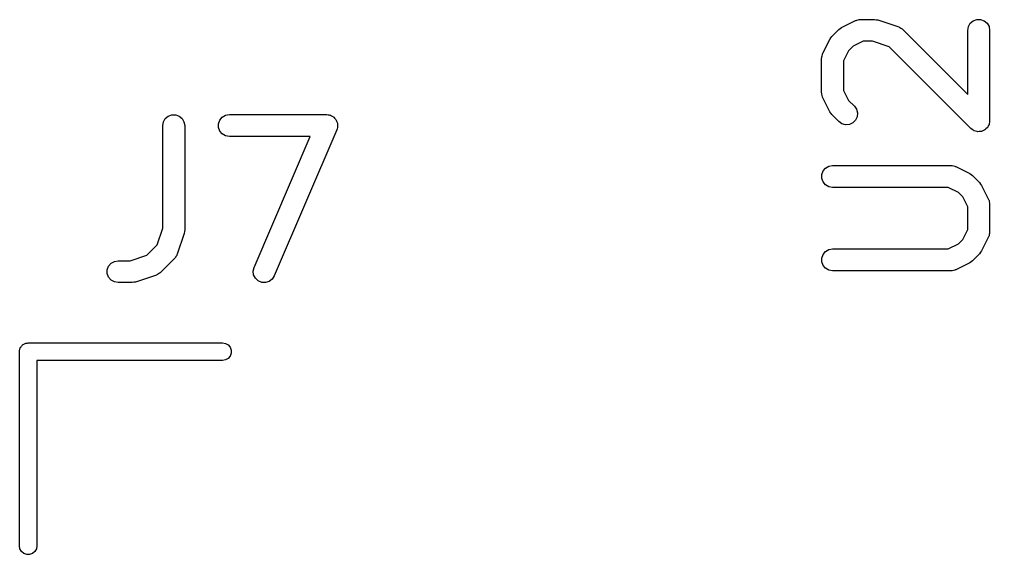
# Model space of a CAD drawing. Extents: x 135.1 to 182.9, y -142 to -62.3.
# Drawn here: x 135.11 to 141.75, y -97.06 to -93.4 of the extents above; entities that cross this region are included whole.
import ezdxf

# ---------------------------------------------------------------- set-up
doc = ezdxf.new("R2010")
doc.units = 0
doc.header["$MEASUREMENT"] = 0
doc.layers.add('BLACK', color=7, linetype='CONTINUOUS')

msp = doc.modelspace()

# ---------------------------------------------------------------- linework, layer by layer
at = {"layer": 'Black'}
for p, q in [((140.839, -93.4022), (140.843, -93.4)), ((140.843, -93.4), (140.852, -93.3985)), ((140.852, -93.3985), (140.86, -93.396)), ((140.86, -93.396), (140.865, -93.3962)), ((140.865, -93.3962), (140.869, -93.3955)), ((140.869, -93.3955), (140.964, -93.3955)), ((140.964, -93.3955), (140.976, -93.3976)), ((140.976, -93.3976), (140.988, -93.3993)), ((140.988, -93.3993), (141.131, -93.4469)), ((141.641, -93.4055), (141.665, -93.3966)), ((141.665, -93.3966), (141.691, -93.3966)), ((141.691, -93.3966), (141.716, -93.4055)), ((140.673, -93.5127), (140.721, -93.4651)), ((140.721, -93.4651), (140.73, -93.4582)), ((140.73, -93.4582), (140.74, -93.451)), ((140.74, -93.451), (140.835, -93.4034)), ((140.835, -93.4034), (140.839, -93.4022)), ((141.131, -93.4469), (141.134, -93.449)), ((141.134, -93.449), (141.139, -93.4501)), ((141.139, -93.4501), (141.146, -93.4552)), ((141.146, -93.4552), (141.154, -93.4593)), ((141.154, -93.4593), (141.156, -93.4626)), ((141.156, -93.4626), (141.16, -93.4651)), ((141.16, -93.4651), (141.603, -93.9085)), ((141.603, -93.4705), (141.608, -93.4448)), ((141.608, -93.4448), (141.621, -93.4223)), ((141.621, -93.4223), (141.641, -93.4055)), ((141.716, -93.4055), (141.736, -93.4223)), ((141.736, -93.4223), (141.749, -93.4448)), ((141.749, -93.4448), (141.753, -93.4705)), ((140.611, -93.6274), (140.659, -93.5322)), ((140.659, -93.5322), (140.666, -93.5225)), ((140.666, -93.5225), (140.673, -93.5127)), ((141.603, -93.9085), (141.603, -93.4705)), ((141.753, -93.4705), (141.753, -94.0895)), ((140.818, -93.5797), (140.788, -93.6101)), ((140.887, -93.5455), (140.818, -93.5797)), ((140.952, -93.5455), (140.887, -93.5455)), ((141.066, -93.5836), (140.952, -93.5455)), ((141.625, -94.1426), (141.066, -93.5836)), ((140.603, -93.661), (140.604, -93.6567)), ((140.603, -93.899), (140.603, -93.661)), ((140.604, -93.6524), (140.606, -93.644)), ((140.604, -93.6567), (140.604, -93.6524)), ((140.606, -93.644), (140.608, -93.6353)), ((140.608, -93.6353), (140.61, -93.6316)), ((140.61, -93.6316), (140.611, -93.6274)), ((140.788, -93.6101), (140.753, -93.6787)), ((140.753, -93.6787), (140.753, -93.8813)), ((140.604, -93.9033), (140.603, -93.899)), ((140.604, -93.9076), (140.604, -93.9033)), ((140.606, -93.916), (140.604, -93.9076)), ((140.608, -93.9247), (140.606, -93.916)), ((140.61, -93.9284), (140.608, -93.9247)), ((140.611, -93.9326), (140.61, -93.9284)), ((140.753, -93.8813), (140.788, -93.9499)), ((140.659, -94.0278), (140.611, -93.9326)), ((140.788, -93.9499), (140.827, -93.9889)), ((140.827, -93.9889), (140.842, -94.0102)), ((136.109, -94.0742), (136.129, -94.0574)), ((136.129, -94.0574), (136.154, -94.0485)), ((136.154, -94.0485), (136.18, -94.0485)), ((136.18, -94.0485), (136.204, -94.0574)), ((136.204, -94.0574), (136.224, -94.0742)), ((136.499, -94.0649), (136.522, -94.0519)), ((136.522, -94.0519), (136.548, -94.0474)), ((136.548, -94.0474), (137.214, -94.0474)), ((137.214, -94.0474), (137.223, -94.0489)), ((137.223, -94.0489), (137.231, -94.0494)), ((137.231, -94.0494), (137.236, -94.0511)), ((137.236, -94.0511), (137.24, -94.0519)), ((137.24, -94.0519), (137.247, -94.0562)), ((137.247, -94.0562), (137.255, -94.0596)), ((137.255, -94.0596), (137.259, -94.0627)), ((137.259, -94.0627), (137.262, -94.0649)), ((140.666, -94.0375), (140.659, -94.0278)), ((140.673, -94.0473), (140.666, -94.0375)), ((140.721, -94.0949), (140.673, -94.0473)), ((140.846, -94.0613), (140.835, -94.0849)), ((140.842, -94.0102), (140.848, -94.0354)), ((140.848, -94.0354), (140.846, -94.0613)), ((136.092, -94.1224), (136.096, -94.0967)), ((136.092, -94.8245), (136.092, -94.1224)), ((136.096, -94.0967), (136.109, -94.0742)), ((136.224, -94.0742), (136.237, -94.0967)), ((136.237, -94.0967), (136.242, -94.1224)), ((136.242, -94.1224), (136.242, -94.8367)), ((136.474, -94.1094), (136.483, -94.0849)), ((136.474, -94.1354), (136.474, -94.1094)), ((136.483, -94.0849), (136.499, -94.0649)), ((137.262, -94.0649), (137.268, -94.0715)), ((137.268, -94.0715), (137.274, -94.0775)), ((137.274, -94.0775), (137.276, -94.0814)), ((137.276, -94.0814), (137.279, -94.0849)), ((137.279, -94.0849), (137.282, -94.093)), ((137.282, -94.093), (137.286, -94.1007)), ((137.286, -94.1007), (137.287, -94.1051)), ((137.287, -94.1051), (137.288, -94.1094)), ((137.288, -94.1094), (137.288, -94.118)), ((137.288, -94.118), (137.289, -94.1266)), ((137.289, -94.1266), (137.288, -94.1309)), ((137.288, -94.1309), (137.288, -94.1354)), ((140.742, -94.1099), (140.721, -94.0949)), ((140.767, -94.1166), (140.742, -94.1099)), ((140.793, -94.1143), (140.767, -94.1166)), ((140.817, -94.1033), (140.793, -94.1143)), ((140.835, -94.0849), (140.817, -94.1033)), ((141.744, -94.1237), (141.74, -94.1325)), ((141.749, -94.1152), (141.744, -94.1237)), ((141.751, -94.1089), (141.749, -94.1119)), ((141.749, -94.1119), (141.749, -94.1152)), ((141.752, -94.0992), (141.751, -94.1089)), ((141.753, -94.0895), (141.752, -94.0992)), ((136.483, -94.1599), (136.474, -94.1354)), ((136.499, -94.1798), (136.483, -94.1599)), ((136.522, -94.1929), (136.499, -94.1798)), ((136.548, -94.1974), (136.522, -94.1929)), ((137.101, -94.1974), (136.548, -94.1974)), ((136.717, -95.0928), (137.101, -94.1974)), ((137.283, -94.1519), (136.855, -95.1519)), ((137.285, -94.1435), (137.283, -94.1519)), ((137.288, -94.1354), (137.285, -94.1435)), ((141.633, -94.1482), (141.625, -94.1426)), ((141.641, -94.1545), (141.633, -94.1482)), ((141.644, -94.1556), (141.641, -94.1545)), ((141.647, -94.1575), (141.644, -94.1556)), ((141.656, -94.16), (141.647, -94.1575)), ((141.665, -94.1634), (141.656, -94.16)), ((141.669, -94.1634), (141.665, -94.1634)), ((141.672, -94.1642), (141.669, -94.1634)), ((141.682, -94.1634), (141.672, -94.1642)), ((141.691, -94.1634), (141.682, -94.1634)), ((141.695, -94.1623), (141.691, -94.1634)), ((141.698, -94.162), (141.695, -94.1623)), ((141.707, -94.1578), (141.698, -94.162)), ((141.716, -94.1545), (141.707, -94.1578)), ((141.718, -94.1524), (141.716, -94.1545)), ((141.721, -94.151), (141.718, -94.1524)), ((141.728, -94.144), (141.721, -94.151)), ((141.736, -94.1377), (141.728, -94.144)), ((141.737, -94.1349), (141.736, -94.1377)), ((141.74, -94.1325), (141.737, -94.1349)), ((140.653, -94.4), (140.678, -94.3955)), ((140.678, -94.3955), (141.488, -94.3955)), ((141.488, -94.3955), (141.492, -94.3962)), ((141.492, -94.3962), (141.496, -94.396)), ((141.496, -94.396), (141.505, -94.3985)), ((140.605, -94.4575), (140.613, -94.433)), ((140.605, -94.4835), (140.605, -94.4575)), ((140.613, -94.433), (140.63, -94.413)), ((140.63, -94.413), (140.653, -94.4)), ((141.505, -94.3985), (141.514, -94.4)), ((141.514, -94.4), (141.517, -94.4022)), ((141.517, -94.4022), (141.521, -94.4034)), ((141.521, -94.4034), (141.617, -94.451)), ((141.617, -94.451), (141.626, -94.4582)), ((141.626, -94.4582), (141.636, -94.4651)), ((140.613, -94.508), (140.605, -94.4835)), ((140.63, -94.5279), (140.613, -94.508)), ((140.653, -94.541), (140.63, -94.5279)), ((141.636, -94.4651), (141.684, -94.5127)), ((141.684, -94.5127), (141.691, -94.5225)), ((141.691, -94.5225), (141.698, -94.5322)), ((140.678, -94.5455), (140.653, -94.541)), ((141.47, -94.5455), (140.678, -94.5455)), ((141.539, -94.5797), (141.47, -94.5455)), ((141.569, -94.6101), (141.539, -94.5797)), ((141.698, -94.5322), (141.745, -94.6274)), ((141.603, -94.6787), (141.569, -94.6101)), ((141.745, -94.6274), (141.747, -94.6316)), ((141.747, -94.6316), (141.749, -94.6353)), ((141.749, -94.6353), (141.75, -94.644)), ((141.75, -94.644), (141.753, -94.6524)), ((141.753, -94.6524), (141.753, -94.6567)), ((141.753, -94.6567), (141.753, -94.661)), ((141.753, -94.661), (141.753, -94.8514)), ((141.603, -94.8337), (141.603, -94.6787)), ((136.053, -94.939), (136.092, -94.8245)), ((136.238, -94.8604), (136.19, -95.0032)), ((136.24, -94.8485), (136.238, -94.8604)), ((136.242, -94.8367), (136.24, -94.8485)), ((141.569, -94.9022), (141.603, -94.8337)), ((141.753, -94.86), (141.75, -94.8684)), ((141.753, -94.8514), (141.753, -94.8557)), ((141.753, -94.8557), (141.753, -94.86)), ((141.539, -94.9326), (141.569, -94.9022)), ((141.745, -94.885), (141.698, -94.9802)), ((141.747, -94.8808), (141.745, -94.885)), ((141.749, -94.8771), (141.747, -94.8808)), ((141.75, -94.8684), (141.749, -94.8771)), ((135.983, -95.0092), (136.053, -94.939)), ((140.613, -95.0044), (140.63, -94.9845)), ((140.63, -94.9845), (140.653, -94.9714)), ((140.653, -94.9714), (140.678, -94.9669)), ((140.678, -94.9669), (141.47, -94.9669)), ((141.47, -94.9669), (141.539, -94.9326)), ((141.691, -94.9899), (141.684, -94.9997)), ((141.698, -94.9802), (141.691, -94.9899)), ((135.738, -95.0649), (135.76, -95.0519)), ((135.76, -95.0519), (135.786, -95.0474)), ((135.786, -95.0474), (135.869, -95.0474)), ((135.869, -95.0474), (135.983, -95.0092)), ((136.172, -95.0326), (136.077, -95.1278)), ((136.175, -95.029), (136.172, -95.0326)), ((136.178, -95.0261), (136.175, -95.029)), ((136.182, -95.0184), (136.178, -95.0261)), ((136.187, -95.0112), (136.182, -95.0184)), ((136.188, -95.007), (136.187, -95.0112)), ((136.19, -95.0032), (136.188, -95.007)), ((140.605, -95.0289), (140.613, -95.0044)), ((140.605, -95.0549), (140.605, -95.0289)), ((140.613, -95.0794), (140.605, -95.0549)), ((141.626, -95.0542), (141.617, -95.0614)), ((141.636, -95.0473), (141.626, -95.0542)), ((141.684, -94.9997), (141.636, -95.0473)), ((135.712, -95.1094), (135.721, -95.0849)), ((135.712, -95.1354), (135.712, -95.1094)), ((135.721, -95.0849), (135.738, -95.0649)), ((136.711, -95.1182), (136.717, -95.0928)), ((136.714, -95.1441), (136.711, -95.1182)), ((140.63, -95.0994), (140.613, -95.0794)), ((140.653, -95.1124), (140.63, -95.0994)), ((140.678, -95.1169), (140.653, -95.1124)), ((141.488, -95.1169), (140.678, -95.1169)), ((141.492, -95.1162), (141.488, -95.1169)), ((141.496, -95.1164), (141.492, -95.1162)), ((141.505, -95.1139), (141.496, -95.1164)), ((141.514, -95.1124), (141.505, -95.1139)), ((141.517, -95.1102), (141.514, -95.1124)), ((141.521, -95.109), (141.517, -95.1102)), ((141.617, -95.0614), (141.521, -95.109)), ((135.721, -95.1599), (135.712, -95.1354)), ((135.738, -95.1798), (135.721, -95.1599)), ((135.76, -95.1929), (135.738, -95.1798)), ((135.786, -95.1974), (135.76, -95.1929)), ((135.905, -95.1935), (135.893, -95.1953)), ((136.048, -95.1459), (135.905, -95.1935)), ((136.051, -95.1439), (136.048, -95.1459)), ((136.056, -95.1427), (136.051, -95.1439)), ((136.063, -95.1377), (136.056, -95.1427)), ((136.07, -95.1335), (136.063, -95.1377)), ((136.073, -95.1303), (136.07, -95.1335)), ((136.077, -95.1278), (136.073, -95.1303)), ((136.726, -95.1673), (136.714, -95.1441)), ((136.745, -95.1851), (136.726, -95.1673)), ((136.769, -95.1954), (136.745, -95.1851)), ((136.82, -95.1893), (136.795, -95.1969)), ((136.84, -95.1737), (136.82, -95.1893)), ((136.855, -95.1519), (136.84, -95.1737)), ((135.881, -95.1974), (135.786, -95.1974)), ((135.893, -95.1953), (135.881, -95.1974)), ((136.795, -95.1969), (136.769, -95.1954)), ((135.111, -95.6596), (135.113, -95.6547)), ((135.113, -95.6547), (135.114, -95.6495)), ((135.114, -95.6495), (135.116, -95.6449)), ((135.116, -95.6449), (135.118, -95.64)), ((135.118, -95.64), (135.121, -95.636)), ((135.121, -95.636), (135.124, -95.6314)), ((135.124, -95.6314), (135.128, -95.6281)), ((135.128, -95.6281), (135.131, -95.624)), ((135.131, -95.624), (135.136, -95.6214)), ((135.136, -95.6214), (135.14, -95.618)), ((135.14, -95.618), (135.145, -95.6162)), ((135.145, -95.6162), (135.149, -95.6136)), ((135.149, -95.6136), (135.155, -95.6127)), ((135.155, -95.6127), (135.16, -95.6109)), ((135.16, -95.6109), (135.165, -95.6109)), ((135.165, -95.6109), (135.17, -95.61)), ((135.17, -95.61), (136.5, -95.61)), ((136.5, -95.61), (136.521, -95.6136)), ((136.521, -95.6136), (136.539, -95.624)), ((136.539, -95.624), (136.552, -95.64)), ((136.552, -95.64), (136.559, -95.6596)), ((135.11, -95.67), (135.111, -95.6648)), ((135.11, -97), (135.11, -95.67)), ((135.111, -95.6648), (135.111, -95.6596)), ((136.539, -95.716), (136.521, -95.7264)), ((136.552, -95.7), (136.539, -95.716)), ((136.559, -95.6804), (136.552, -95.7)), ((136.559, -95.6596), (136.559, -95.6804)), ((136.5, -95.73), (135.23, -95.73)), ((135.23, -95.73), (135.23, -97)), ((136.521, -95.7264), (136.5, -95.73)), ((135.114, -97.0205), (135.11, -97)), ((135.124, -97.0386), (135.114, -97.0205)), ((135.14, -97.052), (135.124, -97.0386)), ((135.16, -97.0591), (135.14, -97.052)), ((135.2, -97.052), (135.18, -97.0591)), ((135.216, -97.0386), (135.2, -97.052)), ((135.226, -97.0205), (135.216, -97.0386)), ((135.23, -97), (135.226, -97.0205)), ((135.18, -97.0591), (135.16, -97.0591))]:
    msp.add_line(p, q, dxfattribs=at)

doc.saveas('drawing.dxf')
